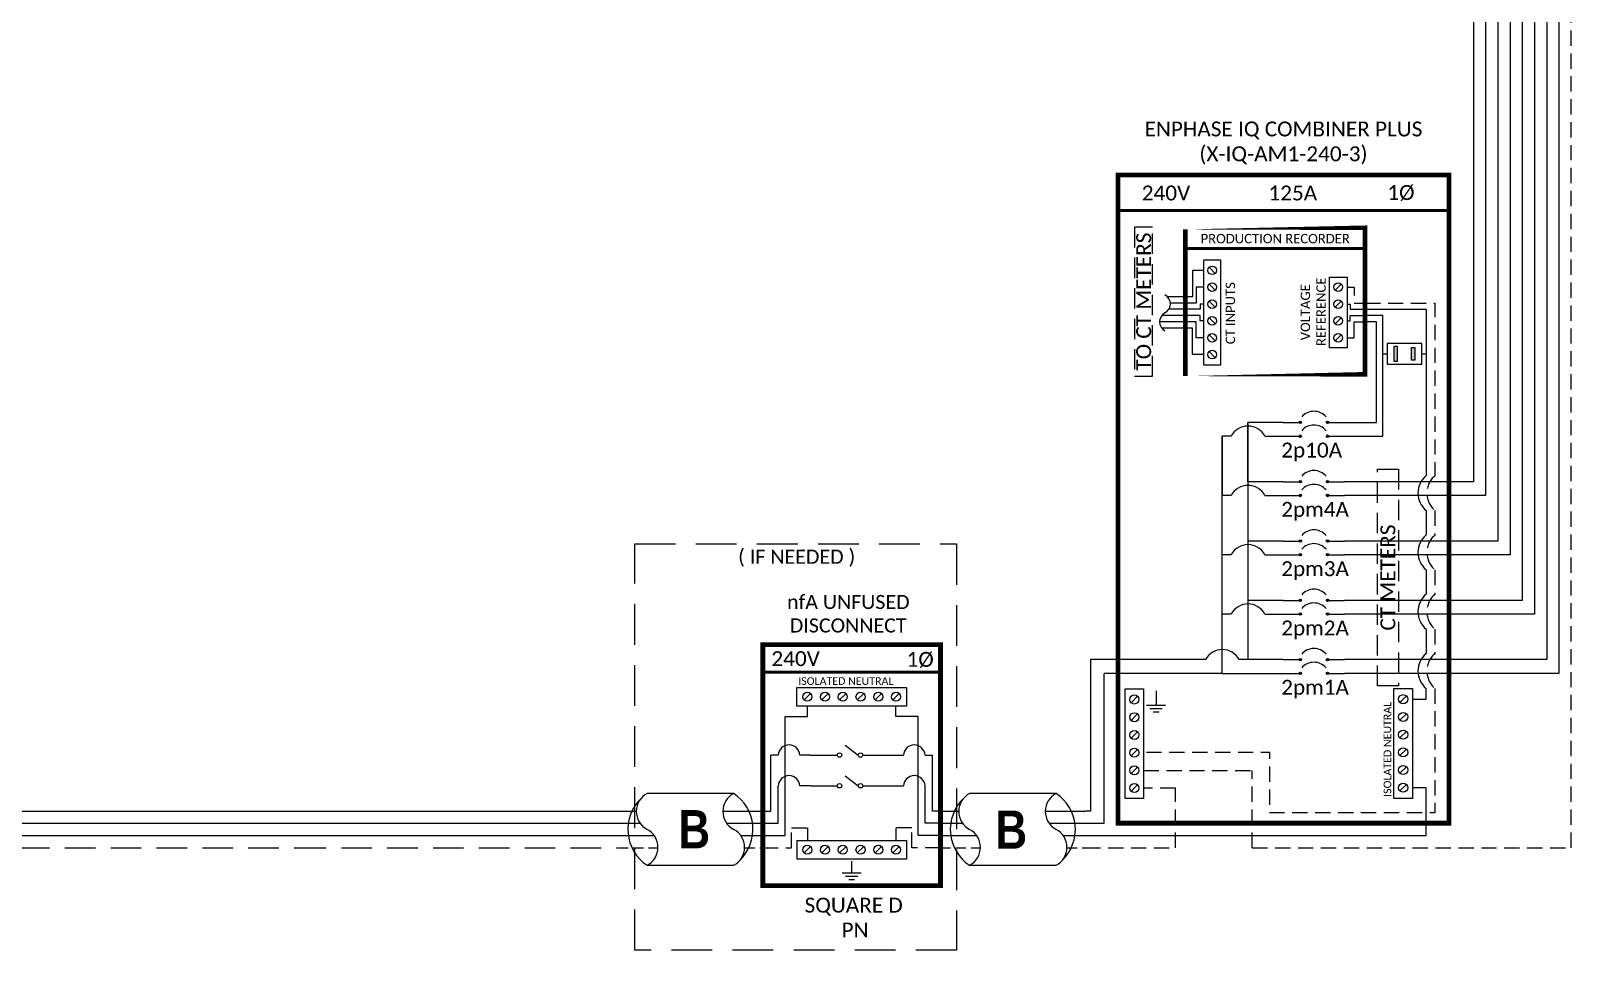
# Model space of a CAD drawing. Header units: feet. Extents: x 24463 to 25062, y 15298 to 15875.
# Drawn here: x 24681.9 to 25060, y 15307.1 to 15532.8 of the extents above; entities that cross this region are included whole.
import ezdxf

# ---------------------------------------------------------------- set-up
doc = ezdxf.new("R2010")
doc.units = ezdxf.units.FT
doc.header["$MEASUREMENT"] = 0
doc.linetypes.add('DASHED', pattern=[0.75, 0.5, -0.25])
doc.linetypes.add('HIDDEN', pattern=[0.375, 0.25, -0.125])
for name, color, linetype in [('E - MODULE', 7, 'Continuous'), ('ONE LINE BLOCKS', 7, 'Continuous'), ('TABLES', 7, 'Continuous'), ('TEXT', 7, 'Continuous'), ('Z - TITLEBLOCK TXT', 7, 'Continuous')]:
    doc.layers.add(name, color=color, linetype=linetype)
doc.styles.add('ONE LINE TXT', font='techb___.ttf')
doc.styles.get("Standard").update_dxf_attribs({"font": 'calibri.ttf'})

# ---------------------------------------------------------------- blocks, each defined once
blk = doc.blocks.new('*U14')
at = {"color": 7, "linetype": 'Continuous'}
for p, q in [((-7.14273261753624, 13.31379698112505), (-28.38670308841029, 13.31379698112505)), ((-28.38670308841029, -4.313796981125051), (-7.14273261753624, -4.313796981125051))]:
    blk.add_line(p, q, dxfattribs=at)
at = {"color": 7}
for p, q in [((-35.52943570594744, 8.999999999996362), (-31.05138576750414, 8.999999999996362)), ((-9.807415296628278, 8.999999999996362), (9.094947017729282e-13, 8.999999999996362))]:
    blk.add_line(p, q, dxfattribs=at)
at = {"color": 10}
for p, q in [((-35.52943570594744, 5.999999999996362), (-30.11481272106539, 5.999999999992724)), ((-8.870842250205897, 5.999999999992724), (9.094947017729282e-13, 5.999999999992724))]:
    blk.add_line(p, q, dxfattribs=at)
at = {"color": 253}
for p, q in [((-35.52943570594744, 2.999999999996362), (-26.6585934557479, 2.999999999996362)), ((-5.414622984878406, 2.999999999996362), (9.094947017729282e-13, 2.999999999992724))]:
    blk.add_line(p, q, dxfattribs=at)
at = {"color": 92, "linetype": 'HIDDEN', "ltscale": 10}
for p, q in [((-4.478049938447839, -3.637978807091713e-12), (0, 0)), ((-35.52943570594744, -3.637978807091713e-12), (-25.72202040931734, -3.637978807091713e-12))]:
    blk.add_line(p, q, dxfattribs=at)
at = {"color": 7, "linetype": 'Continuous'}
for centre, start, end in [((-22.53670101713578, 4.499999999989086), 133.9732389627104, 236.4264841729064), ((-12.99273468881074, 4.499999999989086), 313.9732389627104, 56.4264841729064)]:
    blk.add_arc(centre, 10.57854155630173, start, end, dxfattribs=at)
at = {"linetype": 'Continuous'}
for centre, start, end in [((-26.07656823981961, 8.906898490567983), 117.6639225845625, 242.3360774153913), ((-4.832597768944652, 8.906898490546155), 117.6639225845625, 242.3360774153913), ((-30.69683793700187, 0.09310150943201734), 297.6639225845625, 62.33607741539132), ((-9.452867466132375, 0.09310150943201734), 297.6639225845625, 62.33607741539132)]:
    blk.add_arc(centre, 4.975688628201564, start, end, dxfattribs=at)
blk = doc.blocks.new('unfusedDisconnect')
at = {"lineweight": 50}
blk.add_line((-43.6116214036756, 43.06379295176157), (0, 43.06379295176157), dxfattribs=at)
at = {"color": 1, "linetype": 'Continuous'}
for p, q in [((-35.26761573623207, 34.77694743980464), (-35.26761573623207, 39.31564129513208)), ((-35.26761573623207, 39.31564129513208), (-8.32254697902863, 39.31564129513208)), ((-8.32254697902863, 39.31564129513208), (-8.32254697902863, 34.77694743980464)), ((-8.32254697902863, 34.77694743980464), (-35.26761573623207, 34.77694743980464)), ((-31.88967027958734, 22.73146537071079), (-25.32168558283593, 22.73146537071079)), ((-23.42658339675199, 25.18172376181246), (-20.16357931850234, 22.73910601339594)), ((-19.08155662623903, 22.73119885076449), (-11.70049243567246, 22.72756287716766)), ((-31.88967027958734, 15.19700326637758), (-25.32168558283047, 15.19700326639577)), ((-23.42658339675199, 17.64726165749744), (-20.16357931850234, 15.20464390908091)), ((-19.08155662624358, 15.19673674642763), (-11.70049243567246, 15.1931007728308)), ((-35.26761573623207, 1.758423961488006), (-8.322546979023173, 1.758423961488006)), ((-35.26761573623207, 1.758423961488006), (-35.26761573623207, -2.780269893839431)), ((-8.32254697902863, 1.758423961488006), (-8.32254697902863, -2.780269893839431)), ((-8.322546979023173, -2.780269893839431), (-35.26761573623207, -2.780269893839431))]:
    blk.add_line(p, q, dxfattribs=at)
at = {"color": 4, "linetype": 'Continuous'}
for p, q in [((-31.88526017397362, 37.83229836323517), (-33.45726816549723, 36.26029037170156)), ((-27.5347870491305, 37.83229836323517), (-29.10679504065411, 36.26029037170156)), ((-23.18431392428738, 37.83229836323517), (-24.75632191581099, 36.26029037170156)), ((-18.83384079944972, 37.83229836323517), (-20.40584879097241, 36.26029037170156)), ((-14.4833676746066, 37.83229836323517), (-16.0553756661302, 36.26029037170156)), ((-10.13289454976803, 37.83229836323517), (-11.70490254129163, 36.26029037170156)), ((-31.88526017396816, 0.2750810295910924), (-33.45726816549177, -1.296926961942518)), ((-27.5347870491305, 0.2750810295910924), (-29.10679504065411, -1.296926961942518)), ((-23.18431392428738, 0.2750810295910924), (-24.75632191581099, -1.296926961942518)), ((-18.83384079944426, 0.2750810295910924), (-20.40584879096787, -1.296926961942518)), ((-14.4833676746066, 0.2750810295910924), (-16.0553756661302, -1.296926961942518)), ((-10.13289454976348, 0.2750810295910924), (-11.70490254128708, -1.296926961942518))]:
    blk.add_line(p, q, dxfattribs=at)
at = {"color": 253, "linetype": 'Continuous'}
for p, q in [((-32.67126416973497, 32.16868385986527), (-32.67126416972951, 34.77694743980464)), ((-10.91889854553028, 32.16868385986527), (-10.91889854553483, 34.77694743980464)), ((-38.15750528725175, 2.999999999992724), (-38.1575052872513, 32.16868385986527)), ((-38.1575052872513, 32.16868385986527), (-32.67126416973497, 32.16868385986527)), ((-5.432657428013954, 32.16868385986527), (-10.91889854553028, 32.16868385986527)), ((-5.432657428003949, 2.999999999992724), (-5.432657428013954, 32.16868385986527)), ((-43.61162140367423, 2.999999999992724), (-38.1575052872513, 2.999999999992724)), ((-1.364242052659392e-12, 2.999999999992724), (-5.432657428004404, 2.999999999992724))]:
    blk.add_line(p, q, dxfattribs=at)
at = {"color": 7, "linetype": 'Continuous'}
for p, q in [((-41.6635482282295, 8.999999999989086), (-41.66354822822996, 22.73146537071079)), ((-39.80034953798349, 22.73146537071079), (-41.66354822822996, 22.73146537071079)), ((-31.88967027958734, 22.73146537071079), (-34.52302790317844, 22.73146537071079)), ((-11.70049243567792, 22.73146537071079), (-9.067134812086806, 22.73146537071079)), ((-3.789813177281758, 22.73146537071079), (-1.926614487035295, 22.73146537071079)), ((-1.926614487024835, 8.999999999996362), (-1.926614487035295, 22.73146537071079))]:
    blk.add_line(p, q, dxfattribs=at)
at = {"color": 10, "linetype": 'Continuous'}
for p, q in [((-39.79842799696644, 5.999999999992724), (-39.80034953798895, 15.19525306674404)), ((-31.88967027958734, 15.19700326637758), (-34.52302790318299, 15.19525306672222)), ((-11.70049243567792, 15.19700326637758), (-9.067134812082259, 15.19525306672222)), ((-3.791734718287898, 5.999999999992724), (-3.789813177276301, 15.19525306674404)), ((-43.61162140367423, 5.999999999992724), (-39.79842799696689, 5.999999999992724)), ((-1.364242052659392e-12, 5.999999999992724), (-3.791734718288808, 5.999999999989086))]:
    blk.add_line(p, q, dxfattribs=at)
at = {"color": 7}
for p, q in [((-43.61162140367423, 8.999999999996362), (-41.6635482282295, 8.999999999992724)), ((-1.364242052659392e-12, 8.999999999996362), (-1.926614487024835, 8.999999999996362))]:
    blk.add_line(p, q, dxfattribs=at)
at = {"color": 92, "linetype": 'HIDDEN', "ltscale": 15}
for p, q in [((-36.58051912606061, -3.637978807091713e-12), (-36.58051912606061, 4.898634765475435)), ((-36.58051912606061, 4.898634765475435), (-32.67126416972496, 4.898634765475435)), ((-32.67126416972496, 4.898634765475435), (-32.67126416972496, 1.758423961488006)), ((-7.009643589204643, 4.898634765475435), (-10.91889854554029, 4.898634765475435)), ((-10.91889854554029, 4.898634765475435), (-10.91889854554029, 1.758423961488006)), ((-7.009643589198731, 3.637978807091713e-12), (-7.009643589204643, 4.898634765475435)), ((-43.6116214036756, 0), (-36.58051912606061, 0)), ((0, 0), (-7.009643589199186, 0))]:
    blk.add_line(p, q, dxfattribs=at)
at = {"lineweight": 50, "const_width": 1.185332763664635}
blk.add_lwpolyline([(-43.6116214036756, -9.335896394964948), (-43.6116214036756, 49.83611655237473), (0, 49.83611655237473), (0, -9.335896394964948)], close=True, dxfattribs=at)
at = {"color": 92, "linetype": 'Continuous', "lineweight": 5, "ltscale": 0.05, "flags": 128}
for points in [[(-21.79508135762762, -3.32089023822482), (-21.79508135763217, -6.16701261263006)], [(-24.13611969887688, -6.16701261263006), (-19.45404301637745, -6.16701261263006)], [(-20.26545811315873, -7.034441443007381), (-23.32470460209652, -7.034441443007381)], [(-21.07687320994455, -7.90187027340653), (-22.51328950531069, -7.90187027340653)]]:
    blk.add_lwpolyline(points, dxfattribs=at)
at = {"color": 4, "linetype": 'Continuous'}
for centre in [(-32.67126416973497, 37.04629436745745), (-28.32079104489185, 37.04629436745745), (-23.97031792004873, 37.04629436745745), (-19.61984479521107, 37.04629436745745), (-15.26937167036795, 37.04629436745745), (-10.91889854552483, 37.04629436745745), (-32.67126416972951, -0.5109229661866266), (-28.32079104489185, -0.5109229661866266), (-23.97031792004873, -0.5109229661866266), (-19.61984479520561, -0.5109229661866266), (-15.26937167036795, -0.5109229661866266), (-10.91889854552483, -0.5109229661866266)]:
    blk.add_circle(centre, 1.111577510887078, dxfattribs=at)
at = {"color": 1, "linetype": 'Continuous'}
for centre in [(-24.78064722690306, 22.73146537073262), (-19.62259491652821, 22.73146537073262), (-24.78064722689851, 15.19700326639577), (-19.62259491653276, 15.19700326639577)]:
    blk.add_circle(centre, 0.5410383559336597, dxfattribs=at)
at = {"color": 7, "linetype": 'Continuous'}
for centre in [(-37.16168872058097, 22.58015627965142), (-6.428473994684282, 22.58015627965142)]:
    blk.add_arc(centre, 2.642995525977004, 3.281925685197969, 176.718074314802, dxfattribs=at)
at = {"color": 10, "linetype": 'Continuous'}
for centre in [(-37.16168872058643, 15.0439439756592), (-6.428473994678825, 15.0439439756592)]:
    blk.add_arc(centre, 2.642995525977004, 3.281925685197969, 176.718074314802, dxfattribs=at)
at = {"color": 4, "linetype": 'Continuous'}
blk.add_text('ISOLATED NEUTRAL', height=1.874334766554741, dxfattribs=at).set_placement((-34.90676764516411, 39.97217458965315))
at = {"color": 1}
for s, width, gutter_width, heights, insert, char_height, attachment_point in [('\\A1;\\pi17.559;nfA UNFUSED\\P\\pi18.229;DISCONNECT', 64.92197842017192, 0, [11.89263280602859], (-55.21050971310069, 62.0432964224583), 3.454398339822651, 1), ('240V', 0.1480620958035672, 0.75, [0], (-35.54517607183425, 46.39544126646797), 3.65759824216516, 5), ('1Ø', 0.1480620958035672, 0.75, [0], (-4.982872748738373, 46.09550858286093), 3.65759824216516, 5), ('\\A1;\\pi13.903,t32.191;SQUARE D\\P\\pi22.981,t41.269;PN', 51.69056123133034, 0.2034749432708054, [45.94270835297878], (-47.25173292705858, -12.27303435172507), 3.657598242165161, 1)]:
    blk.add_mtext_dynamic_manual_height_columns(s, width=width, gutter_width=gutter_width, heights=heights, dxfattribs=dict(at, insert=insert, char_height=char_height, attachment_point=attachment_point))
blk = doc.blocks.new('*U15')
at = {"color": 10, "linetype": 'DASHED', "ltscale": 20}
blk.add_lwpolyline([(-75.04569994407211, 74.56373922005878), (3.971697869077616, 74.56373922005878), (3.971697869077616, -25.16564623916202), (-75.04569994407211, -25.16564623916202)], close=True, dxfattribs=at)
at = {"color": 7}
for name, p in [('unfusedDisconnect', (0, 0)), ('*U14', (-43.6116214036756, 0))]:
    blk.add_blockref(name, p, dxfattribs=at)
at = {"color": 10, "insert": (-50.86398977406498, 73.16091078003228), "char_height": 3.454398339822651, "attachment_point": 1}
blk.add_mtext_dynamic_manual_height_columns('\\A1;\\pi1.2092;( IF NEEDED )', width=30.75234502763631, gutter_width=0, heights=[6.583372758616633], dxfattribs=at)
at = {"color": 1, "linetype": 'Continuous', "insert": (-64.29945479215894, 9.224385921837893), "char_height": 9.383282677011772, "attachment_point": 1, "style": 'ONE LINE TXT'}
blk.add_mtext_dynamic_manual_height_columns('{\\W1;\\C256;B}', width=0.138532783265864, gutter_width=2.131672445536665, heights=[0], dxfattribs=at)
blk = doc.blocks.new('*U22')
at = {"color": 7}
blk.add_line((-79.14105710962303, 8.999999999996362), (9.094947017729282e-13, 8.999999999996362), dxfattribs=at)
at = {"color": 10}
blk.add_line((-79.14105710962303, 5.999999999996362), (9.094947017729282e-13, 5.999999999996362), dxfattribs=at)
at = {"color": 253}
blk.add_line((-79.14105710962303, 2.999999999996362), (9.094947017729282e-13, 2.999999999996362), dxfattribs=at)
at = {"color": 92, "linetype": 'DASHED', "ltscale": 15}
blk.add_line((-79.14105710962303, -3.637978807091713e-12), (9.094947017729282e-13, -3.637978807091713e-12), dxfattribs=at)
blk = doc.blocks.new('*U18')
at = {"color": 7}
blk.add_line((-79.14105710962394, 9), (0, 9), dxfattribs=at)
at = {"color": 10}
blk.add_line((-79.14105710962394, 6), (0, 5.999999999947249), dxfattribs=at)
at = {"color": 253}
blk.add_line((-79.14105710962394, 3), (0, 3), dxfattribs=at)
at = {"color": 92, "linetype": 'DASHED', "ltscale": 15}
blk.add_line((-79.14105710962394, 0), (0, 0), dxfattribs=at)

msp = doc.modelspace()

# ---------------------------------------------------------------- hatches: boundary and pattern name
h = msp.add_hatch(color=1)
h.dxf.hatch_style = 1
h.paths.add_polyline_path([(25020.80090478629, 15455.00048202349), (25021.57055646765, 15455.00048202349), (25021.57055646765, 15451.92308450896), (25020.80090478629, 15451.92308450896)])
h.paths.add_polyline_path([(25016.52129824244, 15455.32423425257), (25017.2909499238, 15455.32423425257), (25017.2909499238, 15451.59432362155), (25016.52129824244, 15451.59432362155)])
at = {"layer": 'ONE LINE BLOCKS', "linetype": 'Continuous'}
h = msp.add_hatch(color=1, dxfattribs=at)
h.dxf.hatch_style = 1
edge = h.paths.add_edge_path()
edge.add_arc((24993.47547666018, 15436.62611293521), 0.2909504558996183, 0, 360)
h = msp.add_hatch(color=1, dxfattribs=at)
h.dxf.hatch_style = 1
edge = h.paths.add_edge_path()
edge.add_arc((25000.1520859702, 15436.62611293521), 0.2909504558996183, 0, 360)
h = msp.add_hatch(color=1, dxfattribs=at)
h.dxf.hatch_style = 1
edge = h.paths.add_edge_path()
edge.add_arc((24993.47547666018, 15433.24716604904), 0.2909504558996183, 0, 360)
h = msp.add_hatch(color=1, dxfattribs=at)
h.dxf.hatch_style = 1
edge = h.paths.add_edge_path()
edge.add_arc((25000.1520859702, 15433.24716604904), 0.2909504558996183, 0, 360)
h = msp.add_hatch(color=1, dxfattribs=at)
h.dxf.hatch_style = 1
edge = h.paths.add_edge_path()
edge.add_arc((24993.47547666047, 15422.06579499414), 0.2909504558996183, 0, 360)
h = msp.add_hatch(color=1, dxfattribs=at)
h.dxf.hatch_style = 1
edge = h.paths.add_edge_path()
edge.add_arc((24993.47547666047, 15418.68684810797), 0.2909504558996183, 0, 360)
h = msp.add_hatch(color=1, dxfattribs=at)
h.dxf.hatch_style = 1
edge = h.paths.add_edge_path()
edge.add_arc((25000.15208597048, 15422.06579499414), 0.2909504558996183, 0, 360)
h = msp.add_hatch(color=1, dxfattribs=at)
h.dxf.hatch_style = 1
edge = h.paths.add_edge_path()
edge.add_arc((25000.15208597048, 15418.68684810797), 0.2909504558996183, 0, 360)
h = msp.add_hatch(color=1, dxfattribs=at)
h.dxf.hatch_style = 1
edge = h.paths.add_edge_path()
edge.add_arc((24993.47547666047, 15407.50547705318), 0.2909504558996183, 0, 360)
h = msp.add_hatch(color=1, dxfattribs=at)
h.dxf.hatch_style = 1
edge = h.paths.add_edge_path()
edge.add_arc((25000.15208597048, 15407.50547705318), 0.2909504558996183, 0, 360)
h = msp.add_hatch(color=1, dxfattribs=at)
h.dxf.hatch_style = 1
edge = h.paths.add_edge_path()
edge.add_arc((24993.47547666047, 15404.12653016701), 0.2909504558996183, 0, 360)
h = msp.add_hatch(color=1, dxfattribs=at)
h.dxf.hatch_style = 1
edge = h.paths.add_edge_path()
edge.add_arc((25000.15208597048, 15404.12653016701), 0.2909504558996183, 0, 360)
h = msp.add_hatch(color=1, dxfattribs=at)
h.dxf.hatch_style = 1
edge = h.paths.add_edge_path()
edge.add_arc((24993.47547666047, 15392.94515911222), 0.2909504558996183, 0, 360)
h = msp.add_hatch(color=1, dxfattribs=at)
h.dxf.hatch_style = 1
edge = h.paths.add_edge_path()
edge.add_arc((25000.15208597048, 15392.94515911222), 0.2909504558996183, 0, 360)
h = msp.add_hatch(color=1, dxfattribs=at)
h.dxf.hatch_style = 1
edge = h.paths.add_edge_path()
edge.add_arc((24993.47547666047, 15389.56621222605), 0.2909504558996183, 0, 360)
h = msp.add_hatch(color=1, dxfattribs=at)
h.dxf.hatch_style = 1
edge = h.paths.add_edge_path()
edge.add_arc((25000.15208597048, 15389.56621222605), 0.2909504558996183, 0, 360)
h = msp.add_hatch(color=1, dxfattribs=at)
h.dxf.hatch_style = 1
edge = h.paths.add_edge_path()
edge.add_arc((24993.47547666047, 15378.38484117126), 0.2909504558996183, 0, 360)
h = msp.add_hatch(color=1, dxfattribs=at)
h.dxf.hatch_style = 1
edge = h.paths.add_edge_path()
edge.add_arc((25000.15208597048, 15378.38484117126), 0.2909504558996183, 0, 360)
h = msp.add_hatch(color=1, dxfattribs=at)
h.dxf.hatch_style = 1
edge = h.paths.add_edge_path()
edge.add_arc((24993.47547666047, 15375.00589428509), 0.2909504558996183, 0, 360)
h = msp.add_hatch(color=1, dxfattribs=at)
h.dxf.hatch_style = 1
edge = h.paths.add_edge_path()
edge.add_arc((25000.15208597048, 15375.00589428509), 0.2909504558996183, 0, 360)

# ---------------------------------------------------------------- linework, layer by layer
at = {"color": 10, "linetype": 'Continuous'}
for p, q in [((25056.9656856885, 15843.64306715703), (25056.96568568956, 15375.00589428501)), ((25050.9656856885, 15839.29278294058), (25050.96568568953, 15389.56621222558)), ((25044.96568568849, 15834.94249872419), (25044.9656856895, 15404.12653016653)), ((25038.96568568855, 15830.59221450775), (25038.96568568946, 15418.6868481075)), ((25012.18239686223, 15450.93896246433), (25012.18239686223, 15461.29175059167)), ((25013.73106141911, 15433.24716604904), (25013.73106141911, 15462.84041514856)), ((24974.33149397472, 15418.68684810781), (24974.33149397472, 15433.24716604894)), ((24976.5032636018, 15433.2471660491), (24974.33149397472, 15433.2471660491)), ((24974.33149397459, 15433.24716604911), (24974.33149397445, 15418.68684810775)), ((24974.33149397445, 15418.68684810791), (24974.33149397445, 15433.24716604904)), ((24984.74215885314, 15433.24716604904), (24989.27904048232, 15433.24716604904)), ((25004.34852214808, 15433.24716604904), (25013.73106141911, 15433.24716604904)), ((24974.33149397472, 15404.12653016669), (24974.33149397472, 15418.68684810781)), ((24976.5032636018, 15418.68684810781), (24974.33149397472, 15418.68684810781)), ((24984.74215885342, 15418.68684810781), (24989.27904048259, 15418.68684810781)), ((25038.96568568946, 15418.68684810749), (25004.34852214836, 15418.68684810748)), ((24974.33149397472, 15389.56621222556), (24974.33149397472, 15404.12653016669)), ((24976.5032636018, 15404.12653016669), (24974.33149397472, 15404.12653016669)), ((24984.74215885342, 15404.12653016669), (24989.27904048259, 15404.12653016669)), ((25044.9656856895, 15404.12653016653), (25004.34852214836, 15404.12653016652)), ((24974.33149397472, 15375.00589428443), (24974.33149397472, 15389.56621222556)), ((24976.5032636018, 15389.56621222556), (24974.33149397472, 15389.56621222556)), ((24984.74215885342, 15389.56621222556), (24989.27904048259, 15389.56621222556)), ((25050.96568568953, 15389.56621222558), (25004.34852214836, 15389.56621222556)), ((24974.33149397472, 15375.00589428443), (24945.30788165348, 15375.00589428443)), ((24945.30788165348, 15338.21954808895), (24945.30788165348, 15375.00589428443)), ((24974.33149397472, 15375.00589428443), (24989.27904048259, 15375.00589428443)), ((25056.96568568957, 15375.00589428511), (25004.34852214836, 15375.00589428509)), ((24940.67796039014, 15338.21954808895), (24945.30788165348, 15338.21954808895))]:
    msp.add_line(p, q, dxfattribs=at)
at = {"color": 7, "linetype": 'Continuous'}
for p, q in [((25053.9656856884, 15841.46792504883), (25053.96568568959, 15378.3848411712)), ((25047.96568568843, 15837.11764083237), (25047.96568568955, 15392.94515911175)), ((25041.96568568846, 15832.76735661598), (25041.9656856895, 15407.50547705271)), ((25035.96568568845, 15828.41707239953), (25035.96568568947, 15422.06579499366)), ((24980.62271122765, 15436.62611293527), (24980.62271122765, 15422.06579499414)), ((24980.62271122738, 15422.06579499391), (24980.62271122752, 15436.6261129349)), ((24989.27904048232, 15436.62611293521), (24980.62271122738, 15436.62611293521)), ((24980.62271122738, 15436.62611293521), (24980.62271122738, 15422.06579499408)), ((24989.27904048259, 15422.06579499397), (24980.62271122765, 15422.06579499397)), ((24980.62271122765, 15422.06579499397), (24980.62271122765, 15407.50547705285)), ((24980.62271122765, 15422.06579499414), (24980.62271122765, 15422.06579499397)), ((24980.62271122738, 15422.06579499408), (24980.62271122738, 15422.06579499391)), ((25035.96568568947, 15422.06579499366), (25004.34852214836, 15422.06579499364)), ((24989.27904048259, 15407.50547705285), (24980.62271122765, 15407.50547705285)), ((24980.62271122765, 15407.50547705285), (24980.62271122765, 15392.94515911172)), ((25041.9656856895, 15407.50547705271), (25004.34852214836, 15407.50547705268)), ((24989.27904048259, 15392.94515911172), (24980.62271122765, 15392.94515911172)), ((24980.62271122765, 15392.94515911172), (24980.62271122765, 15378.3848411706)), ((25047.96568568955, 15392.94515911176), (25004.34852214836, 15392.94515911172)), ((24970.21204634887, 15378.3848411706), (24942.0137304072, 15378.3848411706)), ((24942.0137304072, 15378.3848411706), (24942.01373040723, 15341.21954808895)), ((24989.27904048259, 15378.3848411706), (24978.45094160049, 15378.3848411706)), ((25053.96568568959, 15378.38484117129), (25004.34852214836, 15378.38484117126)), ((24942.01373040723, 15341.21954808895), (24940.67796039014, 15341.21954808895))]:
    msp.add_line(p, q, dxfattribs=at)
at = {"linetype": 'Continuous'}
for p, q in [((25012.18239686223, 15436.62611293521), (25012.18239686223, 15461.29175059167)), ((25013.73106141911, 15453.45851325534), (25014.78770772585, 15453.45851325534)), ((25004.34852214808, 15436.62611293521), (25012.18239686223, 15436.62611293521))]:
    msp.add_line(p, q, dxfattribs=at)
at = {"color": 253, "linetype": 'Continuous'}
for p, q in [((25023.30414698424, 15453.45851325534), (25024.36079329098, 15453.45851325534)), ((25024.36079329098, 15415.00325015549), (25024.36079329107, 15408.99522728391)), ((25024.36079329118, 15400.44293221421), (25024.36079329127, 15394.43490934264)), ((25024.36079329098, 15385.88261427323), (25024.3607932911, 15379.87459140165)), ((25024.36079329126, 15346.92680733222), (25020.99340218402, 15346.92680733222)), ((25024.36079329127, 15335.21954808895), (25024.36079329127, 15346.85534046691)), ((24940.67796039014, 15335.21954808895), (25024.36079329127, 15335.21954808895))]:
    msp.add_line(p, q, dxfattribs=at)
at = {"linetype": 'Continuous', "flags": 128}
for points in [[(24969.68061789441, 15473.96205835169), (24967.00372045959, 15473.96205835169), (24967.00372045959, 15467.48640881986), (24960.84770106499, 15467.48640881986)], [(24969.68061789432, 15469.82313398171), (24967.94575364735, 15469.82313398171), (24967.94575364735, 15465.93774426281), (24961.58555246535, 15465.93774426281)], [(24969.68061789428, 15465.68420961211), (24968.88778683511, 15465.68420961211), (24968.88778683511, 15464.38907970576), (24961.21807587839, 15464.38907970576)], [(24969.68061789419, 15457.40636087244), (24967.94575364735, 15457.40636087244), (24967.94575364735, 15461.29175059167), (24958.93068150911, 15461.29175059167)], [(24969.68061789424, 15461.54528524228), (24968.88778683511, 15461.54528524228), (24968.88778683511, 15462.84041514856), (24959.46436225163, 15462.84041514856)], [(25004.94945946195, 15457.40636087244), (25006.68432370879, 15457.40636087244), (25006.68432370879, 15461.29175059167), (25009.37897937297, 15461.29175059167)], [(25012.18239686223, 15461.29175059167), (25009.37897937301, 15461.29175059167)], [(24969.6806178941, 15453.26743650253), (24967.00372045959, 15453.26743650257), (24967.00372045959, 15459.74308603479), (24959.47862256735, 15459.74308603479)]]:
    msp.add_lwpolyline(points, dxfattribs=at)
at = {"color": 253, "linetype": 'Continuous', "flags": 128}
for points in [[(25004.94945946186, 15465.68420961211), (25005.74229052103, 15465.68420961211), (25005.74229052103, 15464.38907970576), (25009.37897937297, 15464.38907970576)], [(25009.37897937301, 15464.38907970576), (25024.36079329098, 15464.38907970576), (25024.36079329098, 15423.55554522495)], [(25020.99340218402, 15368.6791729563), (25024.36079329127, 15368.6791729563), (25024.36079329127, 15371.32229633189)]]:
    msp.add_lwpolyline(points, dxfattribs=at)
at = {"color": 10, "linetype": 'Continuous', "flags": 128}
for points in [[(25004.9494594619, 15461.54528524228), (25005.74229052103, 15461.54528524228), (25005.74229052103, 15462.84041514856), (25009.37897937297, 15462.84041514856)], [(25013.73106141911, 15462.84041514856), (25009.37897937301, 15462.84041514856)]]:
    msp.add_lwpolyline(points, dxfattribs=at)
at = {"color": 1}
for points in [[(25023.30414698424, 15455.98563096913), (25014.78770772585, 15455.98563096913), (25014.78770772585, 15450.93139554155), (25023.30414698424, 15450.93139554155)], [(25016.52129824244, 15455.32423425257), (25017.2909499238, 15455.32423425257), (25017.2909499238, 15451.59432362155), (25016.52129824244, 15451.59432362155)], [(25020.80090478629, 15455.00048202349), (25021.57055646765, 15455.00048202349), (25021.57055646765, 15451.92308450896), (25020.80090478629, 15451.92308450896)]]:
    msp.add_lwpolyline(points, close=True, dxfattribs=at)
at = {"linetype": 'Continuous'}
for centre, start, end in [((24959.10837482466, 15465.70761328329), 297.6639225845135, 62.33607741548653), ((24961.41850967325, 15461.30071479272), 117.6639225845135, 242.3360774154865)]:
    msp.add_arc(centre, 2.487844314100782, start, end, dxfattribs=at)
at = {"color": 10, "linetype": 'Continuous'}
for centre in [(24980.62271122765, 15431.08771546531), (24980.62271122765, 15416.52739752402), (24980.62271122765, 15401.96707958289), (24980.62271122765, 15387.40676164176)]:
    msp.add_arc(centre, 4.651137018526943, 27.66392258451699, 152.3360774154785, dxfattribs=at)
at = {"color": 253, "linetype": 'Continuous'}
for centre in [(25027.93894119101, 15419.27939769022), (25027.93894119101, 15404.7190797491), (25027.93894119101, 15390.15876180765), (25027.93894119104, 15375.59844386684)]:
    msp.add_arc(centre, 5.575713419222151, 129.921549868503, 230.078450131497, dxfattribs=at)
at = {"color": 7, "linetype": 'Continuous'}
msp.add_arc((24974.33149397472, 15376.22539058697), 4.651137018526943, 27.66392258451699, 152.3360774154785, dxfattribs=at)
at = {"layer": 'E - MODULE', "color": 10, "linetype": 'DASHED', "ltscale": 10}
for points in [[(24957.21362559777, 15447.97888328947), (24957.21362559777, 15484.57839353688), (24952.77404245613, 15484.57839353688), (24952.77404245613, 15447.97888328947)], [(25012.39657565675, 15371.91627505301), (25012.39657565675, 15425.15541422573), (25017.58014598294, 15425.15541422573), (25017.58014598294, 15371.91627505301)]]:
    msp.add_lwpolyline(points, close=True, dxfattribs=at)
at = {"layer": 'ONE LINE BLOCKS', "lineweight": 50}
for p, q in [((24948.71433043324, 15488.67861273696), (25029.96568568928, 15488.67861273696)), ((24965.25109798316, 15479.30559879229), (25009.378979373, 15479.30559879233))]:
    msp.add_line(p, q, dxfattribs=at)
for points, const_width in [([(24948.71433043355, 15338.22535872807), (24948.71433043324, 15497.38166086224), (25029.96568568928, 15497.38166086224), (25029.96568568959, 15338.22535872807)], 1.185332763664635), ([(25009.37897937302, 15448.42869340822), (25009.378979373, 15484.41832336412), (24965.25109798314, 15484.41832336419), (24965.25109798319, 15448.42869340828)], 1.127694050973034)]:
    msp.add_lwpolyline(points, close=True, dxfattribs=dict(at, const_width=const_width))
at = {"layer": 'TEXT', "color": 92, "linetype": 'HIDDEN', "ltscale": 15}
for p, q in [((25059.96568568959, 15332.21954808934), (25059.96568568864, 15845.81820926523)), ((25026.53593539921, 15415.00325015549), (25026.53593539933, 15408.99522728391)), ((25026.53593539941, 15400.44293221421), (25026.53593539953, 15394.43490934264)), ((25026.53593539924, 15385.88261427323), (25026.53593539936, 15379.87459140165)), ((24954.98656700953, 15351.20509366), (24981.66411428341, 15351.20509366)), ((24981.66411428341, 15332.21954808895), (24981.66411428341, 15351.20509366)), ((24962.81983339664, 15346.85462053503), (24954.98656700953, 15346.85462053503)), ((24962.81983339664, 15332.21954808895), (24962.81983339664, 15346.85462053503)), ((24940.67796039014, 15332.21954808895), (24962.81983339664, 15332.21954808895)), ((24981.66411428341, 15332.21954808895), (25059.96568568959, 15332.21954808895))]:
    msp.add_line(p, q, dxfattribs=at)
at = {"layer": 'TEXT', "color": 92, "linetype": 'HIDDEN', "ltscale": 15, "flags": 128}
for points in [[(25004.94945946195, 15469.82313398181), (25006.68432370879, 15469.82313398181), (25006.68432370879, 15465.93774426258), (25009.37897937297, 15465.93774426258)], [(25009.37897937301, 15465.93774426258), (25026.53593539922, 15465.93774426258), (25026.53593539922, 15423.55554522494)], [(25026.53593539953, 15371.32229633187), (25026.5359353995, 15340.73828497831), (24986.01458740822, 15340.73828497831), (24986.01458740822, 15355.5555667848), (24954.98656700953, 15355.5555667848)]]:
    msp.add_lwpolyline(points, dxfattribs=at)
at = {"layer": 'TEXT', "color": 92, "flags": 128}
for points in [[(24958.07887211564, 15370.72082845568), (24958.07490173005, 15367.21754317911)], [(24955.73386338897, 15367.21754317911), (24960.41594007131, 15367.21754317911)], [(24959.60452497454, 15366.35011434883), (24956.54527848566, 15366.35011434883)], [(24958.79310987785, 15365.48268551823), (24957.35669358238, 15365.48268551823)]]:
    msp.add_lwpolyline(points, dxfattribs=at)
at = {"layer": 'TEXT', "color": 92, "linetype": 'HIDDEN', "ltscale": 15}
for centre in [(25030.11408329927, 15419.27939769022), (25030.11408329927, 15404.7190797491), (25030.11408329927, 15390.15876180765), (25030.11408329927, 15375.59844386684)]:
    msp.add_arc(centre, 5.575713419222151, 129.921549868503, 230.078450131497, dxfattribs=at)
at = {"layer": 'Z - TITLEBLOCK TXT', "color": 1, "linetype": 'Continuous'}
for p, q in [((24973.99861045888, 15476.43215814619), (24969.68061789445, 15476.43215814594)), ((24969.68061789445, 15476.43215814594), (24969.68061789408, 15450.79733670831)), ((24973.99861045857, 15450.79733670808), (24973.99861045888, 15476.43215814619)), ((25000.63146689731, 15472.29323377636), (25004.94945946173, 15472.29323377611)), ((25000.63146689752, 15454.93626107791), (25000.63146689731, 15472.29323377636)), ((25004.94945946173, 15472.29323377611), (25004.94945946202, 15454.93626107814)), ((25004.94945946202, 15454.93626107814), (25000.63146689752, 15454.93626107791)), ((24969.68061789408, 15450.79733670831), (24973.99861045857, 15450.79733670808)), ((24950.44787315413, 15344.25826896854), (24950.44787315413, 15371.20333772603)), ((24950.44787315413, 15371.20333772603), (24954.98656700953, 15371.20333772603)), ((24954.98656700953, 15371.20333772603), (24954.98656700953, 15344.25826896854)), ((25016.45470832873, 15344.3304557658), (25016.45470832873, 15371.27552452255)), ((25016.45470832873, 15371.27552452255), (25020.99340218402, 15371.27552452255)), ((25020.99340218402, 15371.27552452255), (25020.99340218402, 15344.3304557658)), ((24954.98656700953, 15344.25826896854), (24950.44787315413, 15344.25826896854)), ((25020.99340218402, 15344.3304557658), (25016.45470832873, 15344.3304557658))]:
    msp.add_line(p, q, dxfattribs=at)
at = {"layer": 'Z - TITLEBLOCK TXT', "color": 4, "linetype": 'Continuous'}
for p, q in [((24972.58739746336, 15473.21427506494), (24971.09183088969, 15474.70984163843)), ((24972.58739746336, 15469.07535069508), (24971.09183088969, 15470.57091726856)), ((25002.04267989278, 15469.07535069508), (25003.53824646644, 15470.57091726856)), ((24972.58739746324, 15464.93642632523), (24971.09183088974, 15466.43199289874)), ((25002.0426798929, 15464.93642632523), (25003.5382464664, 15466.43199289874)), ((24972.58739746329, 15460.7975019554), (24971.09183088975, 15462.29306852915)), ((25002.04267989285, 15460.7975019554), (25003.53824646639, 15462.29306852915)), ((24972.58739746333, 15456.65857758558), (24971.09183088964, 15458.15414415931)), ((25002.04267989281, 15456.65857758558), (25003.5382464665, 15458.15414415931)), ((24972.58739746333, 15452.51965321571), (24971.09183088964, 15454.01521978943)), ((24953.50322407766, 15369.39299015511), (24951.93121608617, 15367.82098216347)), ((25019.51005925224, 15369.46517695237), (25017.93805126077, 15367.89316896073)), ((24953.50322407766, 15365.04251703031), (24951.93121608617, 15363.47050903883)), ((25019.51005925215, 15365.11470382748), (25017.93805126069, 15363.54269583585)), ((24953.50322407766, 15360.69204390534), (24951.93121608617, 15359.12003591387)), ((25019.51005925215, 15360.76423070252), (25017.93805126069, 15359.19222271104)), ((24953.50322407766, 15356.3415707807), (24951.93121608617, 15354.76956278923)), ((25019.51005925215, 15356.41375757771), (25017.93805126069, 15354.84174958608)), ((24953.50322407766, 15351.99109765574), (24951.93121608617, 15350.41908966426)), ((25019.51005925215, 15352.06328445275), (25017.93805126069, 15350.49127646144)), ((24953.50322407766, 15347.6406245311), (24951.93121608617, 15346.06861653946)), ((25019.51005925215, 15347.71281132795), (25017.93805126069, 15346.14080333648))]:
    msp.add_line(p, q, dxfattribs=at)
at = {"layer": 'Z - TITLEBLOCK TXT', "color": 1, "linetype": 'Continuous', "flags": 128}
for points in [[(24989.27904048232, 15436.62611293521), (24993.47547666018, 15436.62611293521)], [(24989.27904048232, 15436.62611293521), (24993.47547666018, 15436.62611293521)], [(25000.1520859702, 15436.62611293521), (25004.34852214808, 15436.62611293521)], [(24989.27904048232, 15433.24716604904), (24993.47547666018, 15433.24716604904)], [(24989.27904048232, 15433.24716604904), (24993.47547666018, 15433.24716604904)], [(25000.1520859702, 15433.24716604904), (25004.34852214808, 15433.24716604904)], [(24989.27904048259, 15422.06579499414), (24993.47547666047, 15422.06579499414)], [(24989.27904048259, 15422.06579499414), (24993.47547666047, 15422.06579499414)], [(25000.15208597048, 15422.06579499414), (25004.34852214836, 15422.06579499414)], [(24989.27904048259, 15418.68684810797), (24993.47547666047, 15418.68684810797)], [(24989.27904048259, 15418.68684810797), (24993.47547666047, 15418.68684810797)], [(25000.15208597048, 15418.68684810797), (25004.34852214836, 15418.68684810797)], [(24989.27904048259, 15407.50547705318), (24993.47547666047, 15407.50547705318)], [(24989.27904048259, 15407.50547705318), (24993.47547666047, 15407.50547705318)], [(25000.15208597048, 15407.50547705318), (25004.34852214836, 15407.50547705318)], [(24989.27904048259, 15404.12653016701), (24993.47547666047, 15404.12653016701)], [(24989.27904048259, 15404.12653016701), (24993.47547666047, 15404.12653016701)], [(25000.15208597048, 15404.12653016701), (25004.34852214836, 15404.12653016701)], [(24989.27904048259, 15392.94515911222), (24993.47547666047, 15392.94515911222)], [(24989.27904048259, 15392.94515911222), (24993.47547666047, 15392.94515911222)], [(25000.15208597048, 15392.94515911222), (25004.34852214836, 15392.94515911222)], [(24989.27904048259, 15389.56621222605), (24993.47547666047, 15389.56621222605)], [(24989.27904048259, 15389.56621222605), (24993.47547666047, 15389.56621222605)], [(25000.15208597048, 15389.56621222605), (25004.34852214836, 15389.56621222605)], [(24989.27904048259, 15378.38484117126), (24993.47547666047, 15378.38484117126)], [(24989.27904048259, 15378.38484117126), (24993.47547666047, 15378.38484117126)], [(25000.15208597048, 15378.38484117126), (25004.34852214836, 15378.38484117126)], [(24989.27904048259, 15375.00589428509), (24993.47547666047, 15375.00589428509)], [(24989.27904048259, 15375.00589428509), (24993.47547666047, 15375.00589428509)], [(25000.15208597048, 15375.00589428509), (25004.34852214836, 15375.00589428509)]]:
    msp.add_lwpolyline(points, dxfattribs=at)
at = {"layer": 'Z - TITLEBLOCK TXT', "color": 4, "linetype": 'Continuous'}
for centre, radius in [((24971.83961417663, 15473.96205835158), 1.05752526602515), ((24971.83961417663, 15469.82313398171), 1.05752526602515), ((25002.79046317951, 15469.82313398171), 1.05752526602515), ((24971.83961417648, 15465.68420961211), 1.05752526602515), ((25002.79046317966, 15465.68420961211), 1.05752526602515), ((24971.83961417653, 15461.54528524228), 1.05752526602515), ((25002.79046317961, 15461.54528524228), 1.05752526602515), ((24971.83961417657, 15457.40636087246), 1.05752526602515), ((25002.79046317957, 15457.40636087246), 1.05752526602515), ((24971.83961417657, 15453.26743650258), 1.05752526602515), ((24952.71722008192, 15368.60698615954), 1.111577510887078), ((25018.7240552564, 15368.6791729563), 1.111577510887078), ((24952.71722008192, 15364.25651303457), 1.111577510887078), ((25018.72405525635, 15364.32869983142), 1.111577510887078), ((24952.71722008192, 15359.90603990977), 1.111577510887078), ((25018.72405525635, 15359.97822670678), 1.111577510887078), ((24952.71722008192, 15355.5555667848), 1.111577510887078), ((25018.72405525635, 15355.62775358182), 1.111577510887078), ((24952.71722008192, 15351.20509366), 1.111577510887078), ((25018.72405525635, 15351.27728045718), 1.111577510887078), ((24952.71722008192, 15346.85462053503), 1.111577510887078), ((25018.72405525635, 15346.92680733221), 1.111577510887078)]:
    msp.add_circle(centre, radius, dxfattribs=at)
at = {"layer": 'Z - TITLEBLOCK TXT', "color": 1, "linetype": 'Continuous'}
for centre in [(24993.47547666018, 15436.62611293521), (25000.1520859702, 15436.62611293521), (24993.47547666018, 15433.24716604904), (25000.1520859702, 15433.24716604904), (24993.47547666047, 15422.06579499414), (24993.47547666047, 15418.68684810797), (25000.15208597048, 15422.06579499414), (25000.15208597048, 15418.68684810797), (24993.47547666047, 15407.50547705318), (25000.15208597048, 15407.50547705318), (24993.47547666047, 15404.12653016701), (25000.15208597048, 15404.12653016701), (24993.47547666047, 15392.94515911222), (25000.15208597048, 15392.94515911222), (24993.47547666047, 15389.56621222605), (25000.15208597048, 15389.56621222605), (24993.47547666047, 15378.38484117126), (25000.15208597048, 15378.38484117126), (24993.47547666047, 15375.00589428509), (25000.15208597048, 15375.00589428509)]:
    msp.add_circle(centre, 0.2909504558996183, dxfattribs=at)
for centre in [(24996.8137813152, 15435.43262481293), (24996.8137813152, 15432.05367792676), (24996.81378131548, 15420.87230687186), (24996.81378131548, 15417.4933599857), (24996.81378131548, 15406.3119889309), (24996.81378131548, 15402.93304204473), (24996.81378131548, 15391.75167098994), (24996.81378131548, 15388.37272410377), (24996.81378131548, 15377.19135304898), (24996.81378131548, 15373.81240616281)]:
    msp.add_arc(centre, 3.932007672516098, 40.33920141254838, 139.6607985874516, dxfattribs=at)

# ---------------------------------------------------------------- block references
at = {"color": 7}
for name, p in [('*U15', (24905.14852468419, 15332.21954808895)), ('*U14', (24940.67796039014, 15332.21954808895)), ('*U22', (24746.86641046494, 15332.21954808894)), ('*U18', (24826.00746757456, 15332.21954808894))]:
    msp.add_blockref(name, p, dxfattribs=at)

# ---------------------------------------------------------------- texts
at = {"color": 1, "char_height": 3.65759824216516, "attachment_point": 5}
for s, width, insert, rotation in [('TO CT METERS', 50.82710468216652, (24955.04652457907, 15466.28735416032), 90.00000000000003), ('CT METERS', 34.0747479314325, (25014.99455282981, 15398.53584463937), 90)]:
    msp.add_mtext_dynamic_manual_height_columns(s, width=width, gutter_width=7.170123602891181, heights=[0], dxfattribs=dict(at, insert=insert, rotation=rotation))
at = {"color": 1, "linetype": 'Continuous', "insert": (24918.66353086882, 15341.35018855588), "char_height": 9.383282677011772, "attachment_point": 1, "style": 'ONE LINE TXT'}
msp.add_mtext_dynamic_manual_height_columns('{\\W1;\\C256;B}', width=0.138532783265864, gutter_width=2.131672445536665, heights=[0], dxfattribs=at)
at = {"layer": 'TABLES', "color": 1, "linetype": 'Continuous'}
for s, p in [('2p10A', (24988.78271449328, 15428.01137458289)), ('2pm4A', (24988.78271449357, 15413.45105664182)), ('2pm3A', (24988.78271449357, 15398.89073870087)), ('2pm2A', (24988.78271449357, 15384.3304207599)), ('2pm1A', (24988.78271449357, 15369.77010281894))]:
    msp.add_text(s, height=3.657598242165161, dxfattribs=at).set_placement(p)
at = {"layer": 'TABLES', "color": 4, "linetype": 'Continuous'}
msp.add_text('ISOLATED NEUTRAL', height=1.874334766554741, rotation=90, dxfattribs=at).set_placement((25015.79817503429, 15344.69130385696))
at = {"layer": 'TEXT', "color": 1}
msp.add_text('CT INPUTS ', height=2.304286892564051, rotation=90, dxfattribs=at).set_placement((24977.46544496404, 15455.81323781656))
at = {"layer": 'TEXT', "color": 1, "attachment_point": 5}
for s, width, gutter_width, insert, char_height in [('ENPHASE IQ COMBINER PLUS\\P(X-IQ-AM1-240-3)', 82.89894659986845, 7.170123602891181, (24989.34000806126, 15505.22773046407), 3.65759824216516), ('240V', 0.1480620958035672, 0.75, (24960.50527138489, 15492.93475229603), 3.65759824216516), ('125A', 0.1480620958035672, 0.75, (24991.63173646152, 15492.93475229603), 3.65759824216516), ('1Ø', 0.1480620958035672, 0.75, (25018.17474473764, 15492.93475229603), 3.65759824216516), ('PRODUCTION RECORDER', 50.82710468216652, 7.170123602891181, (24987.31503867811, 15481.74107634098), 2.304286892564051)]:
    msp.add_mtext_dynamic_manual_height_columns(s, width=width, gutter_width=gutter_width, heights=[0], dxfattribs=dict(at, insert=insert, char_height=char_height))
at = {"layer": 'TEXT', "color": 1, "insert": (24999.74052600611, 15462.4467665218), "char_height": 2.304286892564051, "width": 2.36100780068864, "attachment_point": 7, "rotation": 90.00000000000001}
msp.add_mtext('\\pi-5.6544;VOLTAGE\\P\\pi-7.0609;REFERENCE', dxfattribs=at)

doc.saveas('drawing.dxf')
